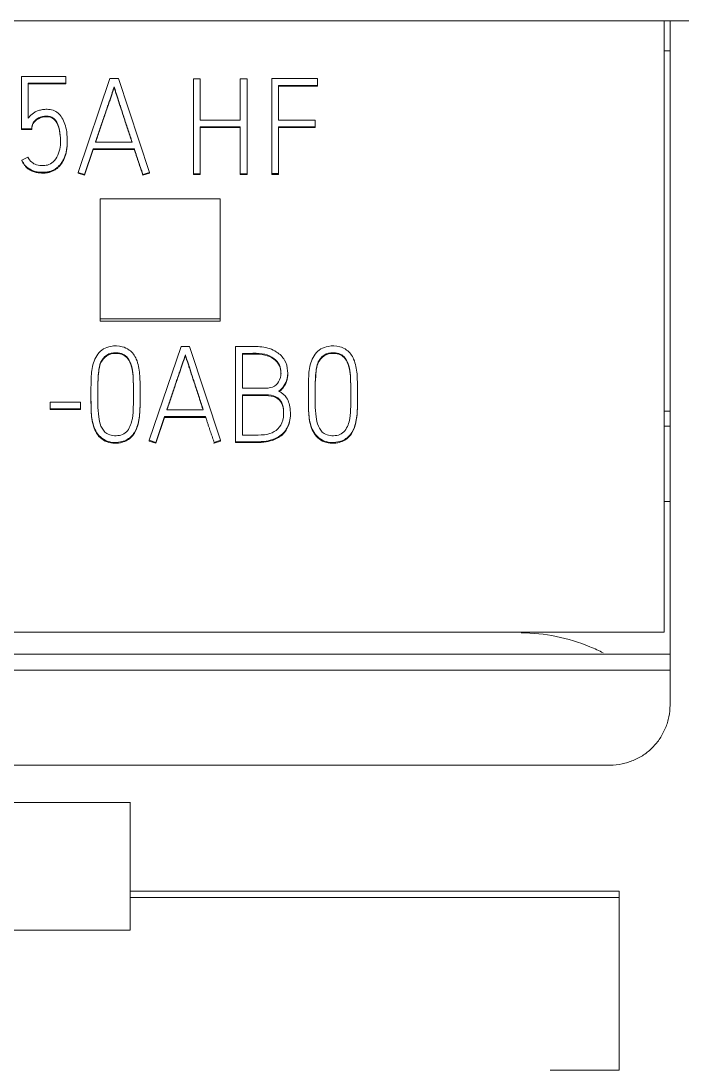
# Model space of a CAD drawing. Header units: millimetres. Extents: x 1359 to 3577, y 1333 to 3557.
# Drawn here: x 2820.45 to 2831.47, y 3312.6 to 3330.08 of the extents above; entities that cross this region are included whole.
import ezdxf

# ---------------------------------------------------------------- set-up
doc = ezdxf.new("R2010")
doc.units = ezdxf.units.MM
doc.set_wipeout_variables(frame=1)
doc.layers.add('000-PI-Oprema', color=30, linetype='Continuous', lineweight=5)
doc.layers.add('002-PI-Kabelska kanalica', color=150, linetype='Continuous')

# ---------------------------------------------------------------- blocks, each defined once
blk = doc.blocks.new('S7-1500 DQ HF - 6ES7522-1BL01-0AB0')
blk.add_wipeout([(0, 147), (34.8, 147), (34.8, 0), (0, 0)])
at = {"layer": '000-PI-Oprema', "color": 0, "linetype": 'ByBlock', "lineweight": 0}
for p, q in [((29.8, 147), (5, 147)), ((29.8, 147), (29.9, 147)), ((29.8, 136.817), (29.8, 147)), ((34.8, 147), (29.9, 147)), ((29.9, 146.5), (29.8, 146.5)), ((19.091, 146.076), (19.83, 146.076)), ((19.091, 145.205), (19.091, 146.076)), ((19.202, 145.966), (19.202, 145.381)), ((19.83, 145.966), (19.202, 145.966)), ((19.83, 146.076), (19.83, 145.966)), ((19.83, 145.966), (19.83, 145.954)), ((20.562, 146.042), (20.032, 144.477)), ((20.704, 146.042), (20.562, 146.042)), ((21.221, 144.477), (20.704, 146.042)), ((21.956, 146.037), (21.956, 144.454)), ((22.067, 146.037), (21.956, 146.037)), ((22.067, 145.35), (22.067, 146.037)), ((22.85, 146.037), (22.737, 146.037)), ((22.737, 146.037), (22.737, 145.35)), ((22.85, 144.454), (22.85, 146.037)), ((23.261, 146.039), (23.261, 144.457)), ((24.022, 146.039), (23.261, 146.039)), ((24.022, 145.927), (24.022, 146.039)), ((19.83, 145.954), (19.202, 145.954)), ((20.633, 145.901), (20.633, 145.888)), ((23.374, 145.346), (23.374, 145.927)), ((23.374, 145.927), (24.022, 145.927)), ((23.374, 145.914), (24.022, 145.914)), ((24.022, 145.927), (24.022, 145.914)), ((22.737, 145.35), (22.067, 145.35)), ((23.982, 145.346), (23.374, 145.346)), ((23.982, 145.236), (23.982, 145.346)), ((19.091, 145.205), (19.091, 145.192)), ((19.259, 145.205), (19.091, 145.205)), ((19.259, 145.192), (19.091, 145.192)), ((19.259, 145.205), (19.259, 145.192)), ((22.067, 145.238), (22.737, 145.238)), ((22.067, 144.454), (22.067, 145.238)), ((22.067, 145.225), (22.737, 145.225)), ((22.737, 145.238), (22.737, 144.454)), ((23.374, 144.457), (23.374, 145.236)), ((23.374, 145.236), (23.982, 145.236)), ((23.374, 145.223), (23.982, 145.223)), ((23.982, 145.236), (23.982, 145.223)), ((19.852, 144.986), (19.852, 144.999)), ((20.933, 144.983), (20.323, 144.983)), ((20.138, 144.441), (20.285, 144.871)), ((20.138, 144.429), (20.285, 144.858)), ((20.285, 144.871), (20.285, 144.858)), ((20.285, 144.871), (20.97, 144.871)), ((20.285, 144.858), (20.97, 144.858)), ((20.97, 144.871), (20.97, 144.858)), ((19.095, 144.683), (19.197, 144.729)), ((19.095, 144.683), (19.095, 144.67)), ((20.032, 144.477), (20.032, 144.464)), ((20.032, 144.477), (20.138, 144.441)), ((20.032, 144.464), (20.138, 144.429)), ((20.138, 144.441), (20.138, 144.429)), ((21.113, 144.441), (21.221, 144.477)), ((21.113, 144.429), (21.221, 144.464)), ((21.113, 144.441), (21.113, 144.429)), ((21.221, 144.477), (21.221, 144.464)), ((21.956, 144.454), (22.067, 144.454)), ((21.956, 144.454), (21.956, 144.442)), ((21.956, 144.442), (22.067, 144.442)), ((22.067, 144.454), (22.067, 144.442)), ((22.737, 144.454), (22.737, 144.442)), ((22.737, 144.454), (22.85, 144.454)), ((22.737, 144.442), (22.85, 144.442)), ((22.85, 144.454), (22.85, 144.442)), ((23.261, 144.457), (23.374, 144.457)), ((23.261, 144.457), (23.261, 144.444)), ((23.261, 144.444), (23.374, 144.444)), ((23.374, 144.457), (23.374, 144.444)), ((20.4, 144.036), (20.4, 142.037)), ((22.4, 144.036), (20.4, 144.036)), ((22.4, 142.037), (22.4, 144.036)), ((20.4, 142.037), (20.4, 141.999)), ((20.4, 142.037), (22.4, 142.037)), ((20.4, 141.999), (22.4, 141.999)), ((22.4, 142.037), (22.4, 141.999)), ((21.75, 141.578), (21.219, 140.013)), ((21.892, 141.578), (21.75, 141.578)), ((21.821, 141.437), (21.821, 141.424)), ((22.409, 140.013), (21.892, 141.578)), ((22.659, 139.989), (22.659, 141.574)), ((22.773, 141.461), (22.773, 140.88)), ((23.527, 141.125), (23.527, 141.146)), ((20.247, 140.84), (20.247, 140.827)), ((21.066, 140.796), (21.066, 140.809)), ((22.773, 140.77), (22.773, 140.099)), ((23.871, 140.84), (23.871, 140.827)), ((24.69, 140.796), (24.69, 140.809)), ((19.566, 140.651), (19.566, 140.539)), ((20.072, 140.651), (19.566, 140.651)), ((19.566, 140.539), (20.072, 140.539)), ((19.566, 140.539), (19.566, 140.526)), ((20.072, 140.539), (20.072, 140.651)), ((20.072, 140.539), (20.072, 140.526)), ((19.566, 140.526), (20.072, 140.526)), ((21.326, 139.978), (21.472, 140.407)), ((21.326, 139.965), (21.472, 140.394)), ((21.472, 140.407), (21.472, 140.394)), ((21.472, 140.407), (22.158, 140.407)), ((21.472, 140.394), (22.158, 140.394)), ((22.12, 140.519), (21.51, 140.519)), ((22.158, 140.407), (22.158, 140.394)), ((23.572, 140.453), (23.572, 140.466)), ((29.8, 140.5), (29.9, 140.5)), ((29.8, 140.25), (29.9, 140.25)), ((21.219, 140.013), (21.219, 140)), ((21.219, 140.013), (21.326, 139.978)), ((22.3, 139.978), (22.409, 140.013)), ((22.409, 140.013), (22.409, 140)), ((21.219, 140), (21.326, 139.965)), ((21.326, 139.978), (21.326, 139.965)), ((22.298, 139.972), (22.3, 139.965)), ((22.3, 139.965), (22.409, 140)), ((22.3, 139.978), (22.3, 139.965)), ((22.659, 139.989), (22.659, 139.976)), ((29.8, 138.995), (29.9, 138.995)), ((29.8, 136.817), (5, 136.817)), ((29.9, 136.449), (4.9, 136.449)), ((29.9, 136.185), (4.9, 136.185)), ((5.9, 134.6), (28.9, 134.6)), ((28.904, 134.6), (28.904, 134.6)), ((20.9, 133.978), (13.9, 133.978)), ((20.9, 132.5), (20.9, 132.394)), ((29.05, 132.5), (20.9, 132.5)), ((29.05, 129.52), (29.05, 132.5)), ((20.9, 132.394), (20.9, 131.851)), ((29.05, 132.394), (20.9, 132.394)), ((20.9, 131.851), (13.9, 131.851)), ((29.05, 129.52), (27.9, 129.52))]:
    blk.add_line(p, q, dxfattribs=at)
for points, knots in [([(29.9, 136.185), (29.9, 138.706), (29.9, 142.312), (29.9, 145.915), (29.9, 147)], [0, 0, 0, 0, 0.698854, 1, 1, 1, 1]), ([(20.323, 144.983), (20.333, 145.015), (20.355, 145.081), (20.389, 145.179), (20.422, 145.278), (20.455, 145.375), (20.487, 145.468), (20.517, 145.556), (20.545, 145.638), (20.57, 145.712), (20.592, 145.777), (20.61, 145.831), (20.623, 145.871), (20.63, 145.892), (20.633, 145.901)], [0, 0, 0, 0, 0.106118, 0.213594, 0.322428, 0.429305, 0.530911, 0.627246, 0.716632, 0.797389, 0.869519, 0.929228, 0.972722, 1, 1, 1, 1]), ([(20.327, 144.983), (20.336, 145.011), (20.357, 145.072), (20.389, 145.167), (20.422, 145.266), (20.455, 145.363), (20.487, 145.456), (20.517, 145.544), (20.545, 145.625), (20.57, 145.699), (20.592, 145.764), (20.61, 145.818), (20.623, 145.858), (20.63, 145.88), (20.633, 145.888)], [0, 0, 0, 0, 0.09357, 0.202554, 0.312916, 0.421294, 0.524326, 0.622014, 0.712654, 0.794544, 0.867687, 0.928234, 0.972339, 1, 1, 1, 1]), ([(20.633, 145.901), (20.636, 145.892), (20.643, 145.871), (20.656, 145.831), (20.673, 145.777), (20.694, 145.712), (20.718, 145.638), (20.745, 145.556), (20.774, 145.468), (20.804, 145.375), (20.836, 145.278), (20.869, 145.179), (20.901, 145.081), (20.922, 145.015), (20.933, 144.983)], [0, 0, 0, 0, 0.027336, 0.070868, 0.130595, 0.202708, 0.283396, 0.372662, 0.4689, 0.570509, 0.677489, 0.786433, 0.893936, 1, 1, 1, 1]), ([(20.633, 145.888), (20.636, 145.88), (20.643, 145.858), (20.656, 145.818), (20.673, 145.764), (20.694, 145.699), (20.718, 145.625), (20.745, 145.544), (20.774, 145.456), (20.804, 145.363), (20.836, 145.266), (20.869, 145.167), (20.9, 145.072), (20.92, 145.011), (20.929, 144.983)], [0, 0, 0, 0, 0.02772, 0.071862, 0.132428, 0.205553, 0.287375, 0.377893, 0.475483, 0.578518, 0.686999, 0.797473, 0.906485, 1, 1, 1, 1]), ([(19.202, 145.381), (19.206, 145.387), (19.216, 145.4), (19.232, 145.419), (19.25, 145.436), (19.271, 145.453), (19.293, 145.469), (19.317, 145.484), (19.344, 145.497), (19.373, 145.508), (19.405, 145.517), (19.44, 145.524), (19.477, 145.528), (19.536, 145.53), (19.616, 145.519), (19.704, 145.469), (19.771, 145.387), (19.819, 145.278), (19.847, 145.143), (19.854, 145.019), (19.85, 144.916), (19.84, 144.845), (19.823, 144.779), (19.801, 144.718), (19.774, 144.664), (19.741, 144.616), (19.704, 144.574), (19.662, 144.54), (19.615, 144.512), (19.564, 144.493), (19.51, 144.481), (19.467, 144.478), (19.433, 144.479), (19.409, 144.48), (19.38, 144.482), (19.349, 144.485), (19.316, 144.493), (19.282, 144.503), (19.247, 144.518), (19.213, 144.539), (19.179, 144.564), (19.147, 144.596), (19.118, 144.637), (19.103, 144.667), (19.095, 144.683)], [0, 0, 0, 0, 0.010575, 0.021534, 0.032937, 0.044729, 0.056875, 0.069452, 0.0826, 0.096505, 0.111279, 0.126985, 0.143702, 0.161538, 0.205913, 0.248141, 0.293825, 0.346182, 0.40699, 0.478261, 0.512629, 0.544859, 0.575282, 0.604004, 0.631084, 0.6569, 0.681684, 0.705765, 0.729734, 0.753772, 0.778045, 0.803118, 0.812005, 0.822876, 0.835737, 0.849942, 0.864952, 0.880894, 0.897668, 0.915306, 0.934053, 0.954105, 0.975931, 1, 1, 1, 1]), ([(19.197, 144.729), (19.213, 144.696), (19.251, 144.645), (19.345, 144.595), (19.445, 144.587), (19.555, 144.601), (19.652, 144.675), (19.714, 144.793), (19.745, 144.938), (19.739, 145.102), (19.711, 145.268), (19.616, 145.415), (19.464, 145.421), (19.351, 145.385), (19.275, 145.301), (19.26, 145.242), (19.259, 145.205)], [0, 0, 0, 0, 0.059022, 0.110017, 0.175174, 0.228533, 0.294979, 0.374406, 0.452147, 0.547151, 0.653629, 0.744768, 0.81483, 0.893356, 0.941956, 1, 1, 1, 1]), ([(19.741, 144.983), (19.741, 145.016), (19.735, 145.111), (19.711, 145.255), (19.616, 145.402), (19.464, 145.408), (19.351, 145.372), (19.275, 145.288), (19.26, 145.229), (19.259, 145.192)], [0, 0, 0, 0, 0.110862, 0.319923, 0.498869, 0.636431, 0.790612, 0.886035, 1, 1, 1, 1]), ([(19.852, 144.986), (19.852, 144.984), (19.852, 144.956), (19.85, 144.904), (19.84, 144.832), (19.823, 144.766), (19.801, 144.706), (19.774, 144.651), (19.741, 144.603), (19.704, 144.561), (19.662, 144.527), (19.615, 144.5), (19.564, 144.48), (19.51, 144.468), (19.467, 144.465), (19.433, 144.466), (19.409, 144.467), (19.38, 144.469), (19.349, 144.472), (19.316, 144.48), (19.282, 144.491), (19.247, 144.506), (19.213, 144.526), (19.179, 144.551), (19.147, 144.584), (19.118, 144.624), (19.103, 144.654), (19.095, 144.67)], [0, 0, 0, 0, 0.006507, 0.07195, 0.133322, 0.191255, 0.245946, 0.297513, 0.346671, 0.393864, 0.439719, 0.485361, 0.531134, 0.577354, 0.625098, 0.642021, 0.662722, 0.687212, 0.714261, 0.742843, 0.773199, 0.80514, 0.838725, 0.874425, 0.912607, 0.954167, 1, 1, 1, 1]), ([(20.97, 144.871), (20.977, 144.851), (20.989, 144.812), (21.007, 144.755), (21.024, 144.702), (21.041, 144.653), (21.056, 144.609), (21.071, 144.565), (21.086, 144.523), (21.1, 144.482), (21.108, 144.454), (21.113, 144.441)], [0, 0, 0, 0, 0.138948, 0.27018, 0.393699, 0.508312, 0.612826, 0.707241, 0.810993, 0.908573, 1, 1, 1, 1]), ([(20.97, 144.858), (20.977, 144.838), (20.989, 144.799), (21.007, 144.742), (21.024, 144.69), (21.041, 144.641), (21.056, 144.596), (21.071, 144.553), (21.086, 144.511), (21.1, 144.469), (21.108, 144.442), (21.113, 144.429)], [0, 0, 0, 0, 0.138948, 0.27018, 0.393699, 0.508312, 0.612826, 0.707241, 0.810993, 0.908573, 1, 1, 1, 1]), ([(20.577, 141.578), (20.534, 141.57), (20.41, 141.53), (20.276, 141.338), (20.244, 141.04), (20.248, 140.744), (20.247, 140.488), (20.277, 140.278), (20.337, 140.113), (20.519, 139.979), (20.721, 139.961), (20.925, 140.055), (21.035, 140.249), (21.066, 140.482), (21.066, 140.737), (21.067, 140.991), (21.055, 141.204), (21.003, 141.389), (20.911, 141.515), (20.751, 141.588), (20.641, 141.59), (20.577, 141.578)], [0, 0, 0, 0, 0.03125, 0.09375, 0.15625, 0.25, 0.3125, 0.34375, 0.40625, 0.4375, 0.5, 0.546875, 0.59375, 0.65625, 0.71875, 0.78125, 0.84375, 0.875, 0.921875, 0.953125, 1, 1, 1, 1]), ([(24.201, 141.578), (24.158, 141.57), (24.034, 141.53), (23.9, 141.338), (23.868, 141.04), (23.872, 140.744), (23.871, 140.488), (23.901, 140.278), (23.961, 140.113), (24.143, 139.979), (24.345, 139.961), (24.549, 140.055), (24.659, 140.249), (24.69, 140.482), (24.69, 140.737), (24.691, 140.991), (24.679, 141.204), (24.626, 141.389), (24.535, 141.515), (24.375, 141.588), (24.264, 141.59), (24.201, 141.578)], [0, 0, 0, 0, 0.03125, 0.09375, 0.15625, 0.25, 0.3125, 0.34375, 0.40625, 0.4375, 0.5, 0.546875, 0.59375, 0.65625, 0.71875, 0.78125, 0.84375, 0.875, 0.921875, 0.953125, 1, 1, 1, 1]), ([(20.803, 141.437), (20.773, 141.456), (20.685, 141.478), (20.539, 141.471), (20.396, 141.336), (20.371, 141.138), (20.358, 140.931), (20.361, 140.754), (20.361, 140.579), (20.37, 140.42), (20.403, 140.247), (20.487, 140.123), (20.647, 140.077), (20.839, 140.105), (20.94, 140.325), (20.955, 140.562), (20.955, 140.811), (20.954, 141.038), (20.938, 141.214), (20.895, 141.35), (20.833, 141.419), (20.803, 141.437)], [0, 0, 0, 0, 0.03125, 0.078125, 0.125, 0.1875, 0.25, 0.3125, 0.34375, 0.40625, 0.453125, 0.5, 0.53125, 0.59375, 0.65625, 0.71875, 0.8125, 0.875, 0.921875, 0.96875, 1, 1, 1, 1]), ([(20.803, 141.424), (20.773, 141.443), (20.685, 141.466), (20.539, 141.458), (20.396, 141.324), (20.371, 141.125), (20.361, 140.961), (20.36, 140.864), (20.36, 140.838)], [0, 0, 0, 0, 0.114194, 0.285486, 0.456777, 0.685166, 0.913555, 1, 1, 1, 1]), ([(20.955, 140.75), (20.955, 140.778), (20.955, 140.876), (20.954, 141.026), (20.938, 141.201), (20.895, 141.337), (20.833, 141.406), (20.803, 141.424)], [0, 0, 0, 0, 0.115044, 0.410029, 0.631268, 0.852507, 1, 1, 1, 1]), ([(21.51, 140.519), (21.521, 140.552), (21.543, 140.617), (21.576, 140.716), (21.61, 140.815), (21.642, 140.912), (21.674, 141.005), (21.704, 141.093), (21.732, 141.174), (21.758, 141.248), (21.779, 141.313), (21.797, 141.367), (21.811, 141.407), (21.818, 141.429), (21.821, 141.437)], [0, 0, 0, 0, 0.106118, 0.213594, 0.322428, 0.429305, 0.530911, 0.627246, 0.716632, 0.797389, 0.869519, 0.929228, 0.972722, 1, 1, 1, 1]), ([(21.514, 140.519), (21.524, 140.547), (21.544, 140.609), (21.576, 140.703), (21.61, 140.802), (21.642, 140.899), (21.674, 140.992), (21.704, 141.08), (21.732, 141.161), (21.758, 141.236), (21.779, 141.301), (21.797, 141.354), (21.811, 141.394), (21.818, 141.416), (21.821, 141.424)], [0, 0, 0, 0, 0.09357, 0.202554, 0.312916, 0.421294, 0.524326, 0.622014, 0.712654, 0.794544, 0.867687, 0.928234, 0.972339, 1, 1, 1, 1]), ([(21.821, 141.437), (21.823, 141.429), (21.83, 141.407), (21.843, 141.367), (21.861, 141.313), (21.882, 141.248), (21.906, 141.174), (21.932, 141.093), (21.961, 141.005), (21.992, 140.912), (22.024, 140.815), (22.056, 140.716), (22.089, 140.617), (22.11, 140.552), (22.12, 140.519)], [0, 0, 0, 0, 0.027336, 0.070868, 0.130595, 0.202708, 0.283396, 0.372662, 0.4689, 0.570509, 0.677489, 0.786433, 0.893936, 1, 1, 1, 1]), ([(21.821, 141.424), (21.823, 141.416), (21.83, 141.394), (21.843, 141.354), (21.861, 141.301), (21.882, 141.236), (21.906, 141.161), (21.932, 141.08), (21.961, 140.992), (21.992, 140.899), (22.024, 140.802), (22.056, 140.703), (22.087, 140.609), (22.107, 140.548), (22.116, 140.519)], [0, 0, 0, 0, 0.02772, 0.071862, 0.132428, 0.205553, 0.287375, 0.377893, 0.475483, 0.578518, 0.686999, 0.797473, 0.906485, 1, 1, 1, 1]), ([(22.659, 141.574), (22.719, 141.574), (22.865, 141.571), (23.097, 141.585), (23.332, 141.513), (23.487, 141.357), (23.537, 141.177), (23.519, 141.015), (23.456, 140.901), (23.405, 140.852), (23.381, 140.834)], [0, 0, 0, 0, 0.121799, 0.300471, 0.478612, 0.608153, 0.736749, 0.853072, 0.938599, 1, 1, 1, 1]), ([(22.773, 140.88), (22.821, 140.88), (22.906, 140.88), (23.036, 140.881), (23.165, 140.876), (23.31, 140.899), (23.408, 141.022), (23.423, 141.165), (23.38, 141.308), (23.264, 141.413), (23.091, 141.468), (22.923, 141.46), (22.813, 141.462), (22.773, 141.461)], [0, 0, 0, 0, 0.089881, 0.159215, 0.241238, 0.333496, 0.41712, 0.515535, 0.593949, 0.688978, 0.794399, 0.924872, 1, 1, 1, 1]), ([(23.415, 141.124), (23.415, 141.137), (23.411, 141.192), (23.38, 141.295), (23.264, 141.401), (23.091, 141.455), (22.923, 141.447), (22.813, 141.449), (22.773, 141.449)], [0, 0, 0, 0, 0.046506, 0.200835, 0.387866, 0.595348, 0.852137, 1, 1, 1, 1]), ([(24.427, 141.437), (24.397, 141.456), (24.308, 141.478), (24.163, 141.471), (24.02, 141.336), (23.995, 141.138), (23.982, 140.931), (23.985, 140.754), (23.985, 140.579), (23.994, 140.42), (24.027, 140.247), (24.111, 140.123), (24.271, 140.077), (24.463, 140.105), (24.564, 140.325), (24.579, 140.562), (24.579, 140.811), (24.577, 141.038), (24.562, 141.214), (24.518, 141.35), (24.457, 141.419), (24.427, 141.437)], [0, 0, 0, 0, 0.03125, 0.078125, 0.125, 0.1875, 0.25, 0.3125, 0.34375, 0.40625, 0.453125, 0.5, 0.53125, 0.59375, 0.65625, 0.71875, 0.8125, 0.875, 0.921875, 0.96875, 1, 1, 1, 1]), ([(24.427, 141.424), (24.397, 141.443), (24.308, 141.466), (24.163, 141.458), (24.02, 141.324), (23.995, 141.125), (23.985, 140.961), (23.984, 140.864), (23.984, 140.838)], [0, 0, 0, 0, 0.114194, 0.285486, 0.456777, 0.685166, 0.913555, 1, 1, 1, 1]), ([(24.579, 140.75), (24.579, 140.778), (24.579, 140.876), (24.577, 141.026), (24.562, 141.201), (24.518, 141.337), (24.457, 141.406), (24.427, 141.424)], [0, 0, 0, 0, 0.115044, 0.410029, 0.631268, 0.852507, 1, 1, 1, 1]), ([(23.527, 141.128), (23.528, 141.081), (23.514, 140.993), (23.456, 140.888), (23.405, 140.84), (23.381, 140.821)], [0, 0, 0, 0, 0.39415, 0.746816, 1, 1, 1, 1]), ([(20.247, 140.827), (20.247, 140.781), (20.248, 140.65), (20.247, 140.476), (20.277, 140.266), (20.337, 140.101), (20.519, 139.966), (20.721, 139.948), (20.925, 140.043), (21.035, 140.236), (21.066, 140.47), (21.066, 140.663), (21.066, 140.772), (21.066, 140.796)], [0, 0, 0, 0, 0.065476, 0.18556, 0.245602, 0.365686, 0.425728, 0.545812, 0.635875, 0.725938, 0.846022, 0.966106, 1, 1, 1, 1]), ([(23.381, 140.834), (23.434, 140.804), (23.532, 140.722), (23.58, 140.525), (23.567, 140.328), (23.487, 140.141), (23.327, 140.037), (23.162, 139.993), (23.002, 139.987), (22.834, 139.989), (22.717, 139.989), (22.659, 139.989)], [0, 0, 0, 0, 0.103943, 0.238103, 0.352261, 0.47238, 0.599265, 0.688206, 0.785795, 0.892897, 1, 1, 1, 1]), ([(22.773, 140.099), (22.812, 140.099), (22.916, 140.099), (23.056, 140.097), (23.209, 140.113), (23.343, 140.168), (23.452, 140.31), (23.464, 140.48), (23.443, 140.641), (23.329, 140.761), (23.152, 140.773), (22.967, 140.769), (22.837, 140.77), (22.773, 140.77)], [0, 0, 0, 0, 0.066156, 0.175169, 0.23737, 0.32413, 0.412445, 0.52466, 0.605148, 0.683631, 0.78156, 0.89078, 1, 1, 1, 1]), ([(23.458, 140.45), (23.458, 140.462), (23.457, 140.522), (23.443, 140.628), (23.329, 140.749), (23.152, 140.76), (22.967, 140.757), (22.837, 140.757), (22.773, 140.757)], [0, 0, 0, 0, 0.039686, 0.202294, 0.36085, 0.558693, 0.779347, 1, 1, 1, 1]), ([(23.871, 140.827), (23.871, 140.781), (23.872, 140.65), (23.871, 140.476), (23.901, 140.266), (23.961, 140.101), (24.143, 139.966), (24.345, 139.948), (24.549, 140.043), (24.659, 140.236), (24.69, 140.47), (24.69, 140.663), (24.69, 140.772), (24.69, 140.796)], [0, 0, 0, 0, 0.065476, 0.18556, 0.245602, 0.365686, 0.425728, 0.545812, 0.635875, 0.725938, 0.846022, 0.966106, 1, 1, 1, 1]), ([(22.158, 140.407), (22.164, 140.387), (22.176, 140.348), (22.194, 140.292), (22.212, 140.239), (22.228, 140.19), (22.243, 140.145), (22.258, 140.102), (22.273, 140.06), (22.287, 140.018), (22.296, 139.991), (22.3, 139.978)], [0, 0, 0, 0, 0.138948, 0.27018, 0.393699, 0.508312, 0.612826, 0.707241, 0.810993, 0.908573, 1, 1, 1, 1]), ([(23.572, 140.455), (23.572, 140.409), (23.56, 140.3), (23.487, 140.128), (23.327, 140.024), (23.162, 139.981), (23.002, 139.975), (22.834, 139.976), (22.717, 139.976), (22.659, 139.976)], [0, 0, 0, 0, 0.115677, 0.279669, 0.452899, 0.574324, 0.707557, 0.853779, 1, 1, 1, 1]), ([(28.788, 136.471), (28.715, 136.508), (28.284, 136.707), (27.811, 136.804), (27.417, 136.804), (27.417, 136.804), (27.417, 136.804)], [0, 0, 0, 0, 0.171752, 1, 1, 1, 1, 1, 1]), ([(29.9, 135.6), (29.9, 135.793), (29.9, 135.988), (29.9, 136.183), (29.9, 136.185)], [0, 0, 0, 0, 0.989298, 1, 1, 1, 1]), ([(29.9, 135.6), (29.9, 135.534), (29.893, 135.47), (29.874, 135.375), (29.866, 135.343), (29.848, 135.281), (29.837, 135.25), (29.799, 135.159), (29.769, 135.102), (29.716, 135.02), (29.696, 134.994), (29.655, 134.943), (29.633, 134.918), (29.564, 134.849), (29.514, 134.808), (29.433, 134.753), (29.404, 134.736), (29.347, 134.705), (29.288, 134.677), (29.227, 134.655), (29.18, 134.64), (29.164, 134.636), (29.132, 134.628), (29.116, 134.624), (29.035, 134.607), (28.97, 134.6), (28.904, 134.6)], [0, 0, 0, 0, 0.125, 0.125, 0.1875, 0.1875, 0.25, 0.25, 0.375, 0.375, 0.4375, 0.4375, 0.5, 0.5, 0.625, 0.625, 0.6875, 0.6875, 0.75, 0.8125, 0.8125, 0.84375, 0.84375, 0.875, 0.875, 1, 1, 1, 1])]:
    blk.add_open_spline(points, degree=3, knots=knots, dxfattribs=at)
for points in [[(28.9, 134.6), (28.901, 134.6), (28.902, 134.6), (28.904, 134.6)], [(20.9, 132.5), (20.9, 132.995), (20.9, 133.489), (20.9, 133.984)]]:
    blk.add_open_spline(points, degree=3, dxfattribs=at)
blk = doc.blocks.new('6ES7590-1AB60-0AA0-montažna za 1500')
for p, q in [((46379.794, 47140.626), (46179.794, 47140.626)), ((46379.794, 47135.463), (46179.794, 47135.463)), ((46379.794, 47129.805), (46179.794, 47129.805)), ((46379.794, 47128.41), (46179.794, 47128.41))]:
    blk.add_line(p, q)

msp = doc.modelspace()

# ---------------------------------------------------------------- block references
msp.add_blockref('6ES7590-1AB60-0AA0-montažna za 1500', (-43423.223, -43814.604))

# ---------------------------------------------------------------- next in the draw order: block references
at = {"layer": '002-PI-Kabelska kanalica', "color": 0, "linetype": 'ByBlock', "lineweight": 0}
msp.add_blockref('S7-1500 DQ HF - 6ES7522-1BL01-0AB0', (2801.371, 3183.083), dxfattribs=at)

doc.saveas('drawing.dxf')
